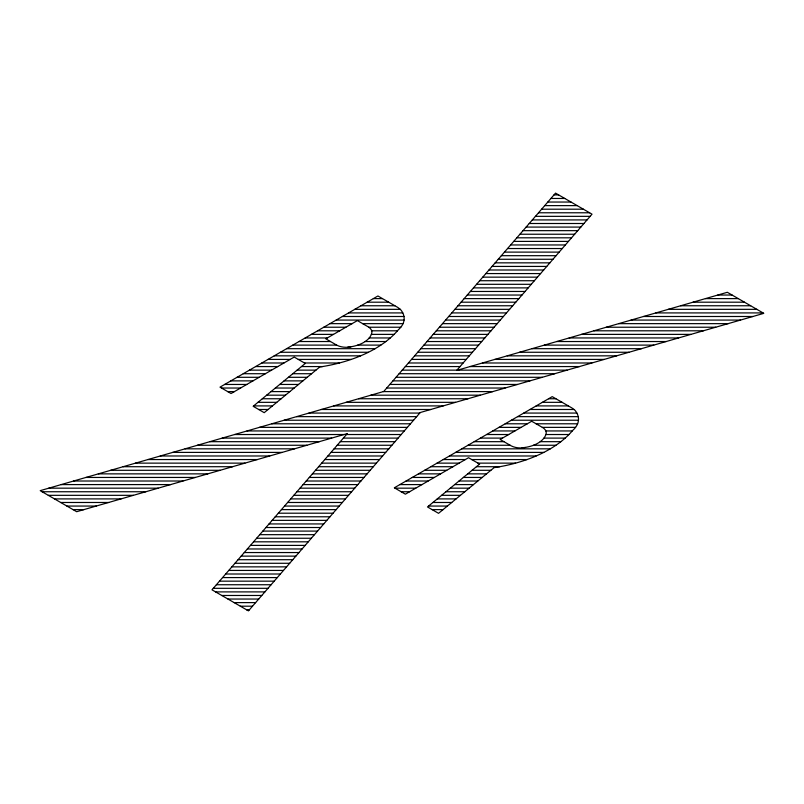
<?xml version="1.0" encoding="UTF-8"?>
<svg xmlns="http://www.w3.org/2000/svg" width="804" height="804" viewBox="0 0 804 804"><rect width="100%" height="100%" fill="white"/><g stroke="black" fill="none" stroke-linecap="round" stroke-linejoin="round"><path stroke-width="1.21" d="M554.006 194.89L558.619 194.89M550.911 198.467L564.81 198.467M547.815 202.045L571.011 202.045M544.72 205.623L577.202 205.623M541.625 209.201L583.402 209.201M538.519 212.779L589.593 212.779M535.424 216.346L590.136 216.346M532.328 219.924L587.031 219.924M529.233 223.502L583.935 223.502M526.138 227.08L580.84 227.08M523.032 230.658L577.744 230.658M519.937 234.235L574.649 234.235M516.841 237.813L571.543 237.813M513.746 241.391L568.448 241.391M510.651 244.959L565.353 244.959M507.545 248.536L562.257 248.536M504.45 252.114L559.162 252.114M501.354 255.692L556.056 255.692M498.259 259.27L552.961 259.27M495.163 262.848L549.866 262.848M492.058 266.425L546.77 266.425M488.963 270.003L543.675 270.003M485.867 273.571L540.569 273.571M482.772 277.149L537.474 277.149M479.666 280.727L534.379 280.727M476.571 284.304L531.283 284.304M473.476 287.882L528.188 287.882M470.38 291.46L525.082 291.46M467.285 295.038L521.987 295.038M717.831 295.038L732.072 295.038M373.347 298.616L382.463 298.616M464.179 298.616L518.892 298.616M705.44 298.616L738.273 298.616M367.147 302.193L388.664 302.193M461.084 302.193L515.796 302.193M693.058 302.193L744.464 302.193M360.956 305.761L394.854 305.761M457.989 305.761L512.701 305.761M680.666 305.761L750.665 305.761M354.765 309.339L400.302 309.339M454.893 309.339L509.595 309.339M668.275 309.339L756.855 309.339M348.564 312.917L402.794 312.917M451.798 312.917L506.5 312.917M655.883 312.917L763.046 312.917M342.373 316.495L403.98 316.495M448.692 316.495L503.404 316.495M643.491 316.495L752.906 316.495M336.172 320.072L404.06 320.072M445.597 320.072L500.309 320.072M631.1 320.072L740.514 320.072M329.982 323.65L352.092 323.65M362.664 323.65L403.045 323.65M442.501 323.65L497.214 323.65M618.718 323.65L728.133 323.65M323.791 327.228L345.891 327.228M368.805 327.228L400.814 327.228M439.406 327.228L494.108 327.228M606.327 327.228L715.741 327.228M317.59 330.806L339.7 330.806M371.689 330.806L397.477 330.806M436.311 330.806L491.013 330.806M593.935 330.806L703.349 330.806M311.399 334.374L333.509 334.374M371.358 334.374L394.121 334.374M433.205 334.374L487.917 334.374M581.543 334.374L690.958 334.374M305.198 337.951L327.308 337.951M369.207 337.951L390.272 337.951M430.11 337.951L484.822 337.951M569.152 337.951L678.566 337.951M299.008 341.529L330.474 341.529M365.187 341.529L385.88 341.529M427.014 341.529L481.727 341.529M556.77 341.529L666.184 341.529M292.817 345.107L336.665 345.107M357.78 345.107L380.855 345.107M423.919 345.107L478.621 345.107M544.378 345.107L653.793 345.107M286.616 348.685L375.096 348.685M420.824 348.685L475.526 348.685M531.987 348.685L641.401 348.685M280.425 352.263L368.433 352.263M417.718 352.263L472.43 352.263M519.595 352.263L629.009 352.263M274.224 355.84L360.624 355.84M414.623 355.84L469.335 355.84M507.203 355.84L616.618 355.84M268.033 359.418L290.143 359.418M298.284 359.418L351.237 359.418M411.527 359.418L466.24 359.418M494.822 359.418L604.226 359.418M261.833 362.986L283.943 362.986M304.475 362.986L339.378 362.986M408.432 362.986L463.134 362.986M482.43 362.986L591.844 362.986M255.642 366.564L277.752 366.564M301.47 366.564L322.515 366.564M405.337 366.564L460.039 366.564M470.038 366.564L579.453 366.564M249.451 370.141L271.551 370.141M297.118 370.141L315.932 370.141M402.231 370.141L456.943 370.141M457.647 370.141L567.061 370.141M243.25 373.719L265.36 373.719M292.767 373.719L311.58 373.719M399.136 373.719L554.67 373.719M237.059 377.297L259.169 377.297M288.415 377.297L307.239 377.297M396.04 377.297L542.278 377.297M230.859 380.875L252.969 380.875M284.073 380.875L302.887 380.875M392.945 380.875L529.896 380.875M224.668 384.453L246.778 384.453M279.722 384.453L298.535 384.453M389.85 384.453L517.505 384.453M221.512 388.03L240.577 388.03M275.37 388.03L294.184 388.03M386.744 388.03L505.113 388.03M227.713 391.598L234.386 391.598M271.018 391.598L289.832 391.598M383.307 391.598L492.721 391.598M266.677 395.176L285.49 395.176M370.915 395.176L480.33 395.176M262.325 398.754L281.139 398.754M358.534 398.754L467.948 398.754M548.559 398.754L555.926 398.754M257.973 402.332L276.787 402.332M346.142 402.332L455.556 402.332M542.358 402.332L562.117 402.332M253.622 405.909L272.435 405.909M333.75 405.909L443.165 405.909M536.167 405.909L568.307 405.909M258.687 409.487L268.084 409.487M321.359 409.487L430.773 409.487M529.967 409.487L573.996 409.487M308.967 413.065L419.768 413.065M523.776 413.065L576.86 413.065M296.575 416.643L416.673 416.643M517.585 416.643L578.217 416.643M284.194 420.221L413.578 420.221M511.384 420.221L578.448 420.221M271.802 423.788L410.482 423.788M505.193 423.788L527.303 423.788M536.117 423.788L577.594 423.788M259.411 427.366L407.387 427.366M498.993 427.366L521.103 427.366M542.318 427.366L575.543 427.366M247.019 430.944L404.281 430.944M492.802 430.944L514.912 430.944M545.836 430.944L572.247 430.944M234.627 434.522L344.042 434.522M346.484 434.522L401.186 434.522M486.611 434.522L508.711 434.522M545.876 434.522L568.961 434.522M222.246 438.1L331.66 438.1M343.388 438.1L398.091 438.1M480.41 438.1L502.52 438.1M543.946 438.1L565.182 438.1M209.854 441.677L319.268 441.677M340.283 441.677L394.995 441.677M474.219 441.677L503.927 441.677M540.238 441.677L560.87 441.677M197.462 445.255L306.877 445.255M337.188 445.255L391.9 445.255M468.018 445.255L510.128 445.255M533.524 445.255L555.936 445.255M185.071 448.833L294.485 448.833M334.092 448.833L388.794 448.833M461.828 448.833L550.298 448.833M172.679 452.401L282.093 452.401M330.997 452.401L385.699 452.401M455.637 452.401L543.775 452.401M160.297 455.979L269.712 455.979M327.901 455.979L382.603 455.979M449.436 455.979L536.147 455.979M147.906 459.556L257.32 459.556M324.796 459.556L379.508 459.556M443.245 459.556L465.345 459.556M471.737 459.556L527.012 459.556M135.514 463.134L244.929 463.134M321.7 463.134L376.413 463.134M437.044 463.134L459.154 463.134M477.938 463.134L515.595 463.134M123.123 466.712L232.537 466.712M318.605 466.712L373.307 466.712M430.854 466.712L452.964 466.712M476.42 466.712L499.776 466.712M110.731 470.29L220.145 470.29M315.51 470.29L370.212 470.29M424.653 470.29L446.763 470.29M472.069 470.29L490.882 470.29M98.349 473.868L207.764 473.868M312.404 473.868L367.116 473.868M418.462 473.868L440.572 473.868M467.717 473.868L486.531 473.868M85.958 477.445L195.372 477.445M309.309 477.445L364.021 477.445M412.271 477.445L434.371 477.445M463.365 477.445L482.179 477.445M73.566 481.013L182.98 481.013M306.213 481.013L360.926 481.013M406.07 481.013L428.18 481.013M459.024 481.013L477.837 481.013M61.174 484.591L170.589 484.591M303.118 484.591L357.82 484.591M399.879 484.591L421.989 484.591M454.672 484.591L473.486 484.591M48.783 488.169L158.197 488.169M300.023 488.169L354.725 488.169M394.975 488.169L415.789 488.169M450.32 488.169L469.134 488.169M42.099 491.746L145.805 491.746M296.917 491.746L351.629 491.746M401.166 491.746L409.598 491.746M445.969 491.746L464.782 491.746M48.3 495.324L133.424 495.324M293.822 495.324L348.534 495.324M441.617 495.324L460.431 495.324M54.491 498.902L121.032 498.902M290.726 498.902L345.439 498.902M437.275 498.902L456.089 498.902M60.682 502.48L108.64 502.48M287.631 502.48L342.333 502.48M432.924 502.48L451.737 502.48M66.883 506.058L96.249 506.058M284.536 506.058L339.238 506.058M428.572 506.058L447.386 506.058M73.074 509.625L83.857 509.625M281.43 509.625L336.142 509.625M432.14 509.625L443.034 509.625M278.335 513.203L333.047 513.203M275.239 516.781L329.952 516.781M272.144 520.359L326.846 520.359M269.049 523.937L323.751 523.937M265.943 527.514L320.655 527.514M262.848 531.092L317.56 531.092M259.752 534.67L314.464 534.67M256.657 538.248L311.359 538.248M253.561 541.816L308.264 541.816M250.456 545.393L305.168 545.393M247.361 548.971L302.073 548.971M244.265 552.549L298.977 552.549M241.17 556.127L295.872 556.127M238.074 559.705L292.777 559.705M234.969 563.282L289.681 563.282M231.874 566.86L286.586 566.86M228.778 570.428L283.49 570.428M225.683 574.006L280.385 574.006M222.587 577.584L277.29 577.584M219.482 581.161L274.194 581.161M216.387 584.739L271.099 584.739M213.291 588.317L267.993 588.317M215.562 591.895L264.898 591.895M221.753 595.473L261.802 595.473M227.944 599.04L258.707 599.04M234.145 602.618L255.612 602.618M240.336 606.196L252.506 606.196M246.537 609.774L249.411 609.774M350.956 346.846A14.1 8.14 0 0 1 336.846 345.207L325.791 338.826L357.378 320.595L368.433 326.977A13.145 7.588 0 0 1 371.84 332.745A28.753 16.603 0 0 1 347.76 347.167M525.293 447.496A14.1 8.14 0 0 1 511.183 445.858L500.128 439.476L531.705 421.246L542.76 427.627A13.145 7.588 0 0 1 546.177 433.396A28.753 16.603 0 0 1 522.097 447.818M347.288 433.587L211.985 589.824L248.456 610.879L420.231 412.532L763.8 313.349L727.329 292.294L456.702 370.413L592.015 214.176L555.544 193.121L383.759 391.468L40.2 490.651L76.671 511.706L347.288 433.587M305.269 363.448L253.159 406.291L264.204 412.673L319.761 366.996A121.213 69.978 0 0 0 398.392 329.73A35.386 20.432 0 0 0 400.513 309.51A61.747 35.647 0 0 0 397.498 307.259L377.91 295.983L219.994 387.146L231.049 393.528L294.214 357.066L305.269 363.448M479.596 464.099L427.487 506.942L438.542 513.324L494.088 467.647A121.213 69.978 0 0 0 572.729 430.381A35.386 20.432 0 0 0 574.85 410.161A61.747 35.647 0 0 0 571.835 407.909L552.237 396.633L394.332 487.797L405.377 494.179L468.541 457.717L479.596 464.099"/></g></svg>
